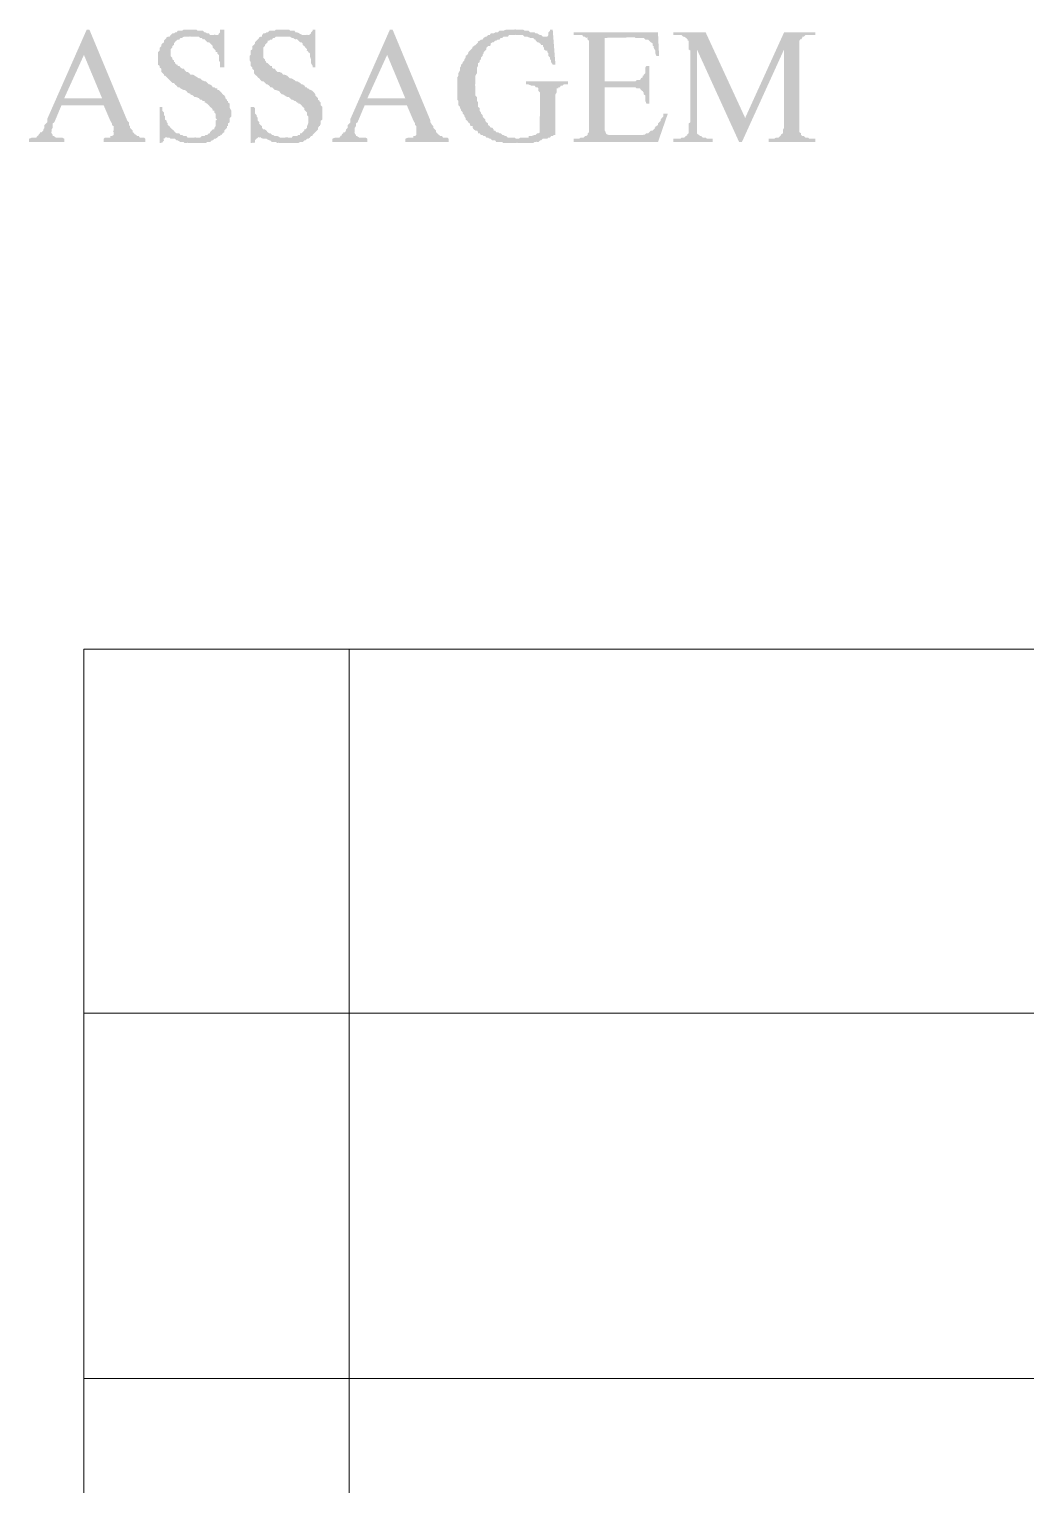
# Model space of a CAD drawing. Header units: millimetres. Extents: x 3240 to 3412, y 1366 to 1426.
# Drawn here: x 3284.822 to 3287.829, y 1371.219 to 1375.611 of the extents above; entities that cross this region are included whole.
import ezdxf

# ---------------------------------------------------------------- set-up
doc = ezdxf.new("R2010")
doc.units = ezdxf.units.MM

msp = doc.modelspace()

# ---------------------------------------------------------------- hatches: boundary and pattern name
at = {"true_color": 0x000007}
h = msp.add_hatch(color=7, dxfattribs=at)
h.paths.add_polyline_path([(3285.0471, 1375.3806), (3284.9198, 1375.3806), (3284.8983, 1375.3294), (3284.8933, 1375.3261), (3284.8933, 1375.3178), (3284.8933, 1375.3128), (3284.89, 1375.3079), (3284.89, 1375.3046), (3284.89, 1375.2996), (3284.8884, 1375.3012), (3284.89, 1375.2963), (3284.8933, 1375.2913), (3284.8933, 1375.288), (3284.8983, 1375.288), (3284.8966, 1375.288), (3284.9032, 1375.2831), (3284.9066, 1375.2831), (3284.9115, 1375.2831), (3284.9198, 1375.2831), (3284.9231, 1375.2831), (3284.9281, 1375.2797), (3284.9281, 1375.2698), (3284.8222, 1375.2698), (3284.8222, 1375.2797), (3284.8305, 1375.2831), (3284.8354, 1375.2831), (3284.8437, 1375.2831), (3284.847, 1375.288), (3284.852, 1375.2913), (3284.8503, 1375.293), (3284.8553, 1375.2963), (3284.8553, 1375.2996), (3284.8602, 1375.2996), (3284.8652, 1375.3046), (3284.8652, 1375.3079), (3284.8685, 1375.3128), (3284.8685, 1375.3211), (3284.8735, 1375.3261), (3284.8768, 1375.3294), (3284.8768, 1375.3376), (3284.8768, 1375.3393), (3284.9959, 1375.6089), (3285.0041, 1375.6089), (3285.1183, 1375.3343), (3285.1232, 1375.3294), (3285.1232, 1375.3211), (3285.1265, 1375.3178), (3285.1265, 1375.3128), (3285.1315, 1375.3079), (3285.1348, 1375.3046), (3285.1348, 1375.2996), (3285.1398, 1375.2963), (3285.1381, 1375.2963), (3285.1431, 1375.2913), (3285.1431, 1375.293), (3285.148, 1375.288), (3285.153, 1375.288), (3285.1563, 1375.2831), (3285.1613, 1375.2831), (3285.1646, 1375.2831), (3285.1695, 1375.2831), (3285.1728, 1375.2797), (3285.1728, 1375.2698), (3285.0471, 1375.2698), (3285.0471, 1375.2797), (3285.0504, 1375.2831), (3285.0554, 1375.2831), (3285.0637, 1375.2831), (3285.067, 1375.2831), (3285.067, 1375.288), (3285.0719, 1375.288), (3285.0769, 1375.2913), (3285.0769, 1375.2963), (3285.0769, 1375.2996), (3285.0753, 1375.3012), (3285.0769, 1375.3046), (3285.0769, 1375.3079), (3285.0769, 1375.3128), (3285.0769, 1375.3178), (3285.0719, 1375.3211), (3285.0719, 1375.3261), (3285.067, 1375.3343)])
h.paths.add_polyline_path([(3285.0422, 1375.4021), (3284.9876, 1375.5328), (3284.9281, 1375.4021)])
for points in [[(3285.411, 1375.6089), (3285.411, 1375.4948), (3285.3978, 1375.4948), (3285.3978, 1375.4997), (3285.3978, 1375.508), (3285.3978, 1375.5113), (3285.3945, 1375.5163), (3285.3945, 1375.5196), (3285.3945, 1375.5295), (3285.3945, 1375.5328), (3285.3895, 1375.5378), (3285.3895, 1375.5411), (3285.3845, 1375.5411), (3285.3845, 1375.546), (3285.3812, 1375.5493), (3285.3763, 1375.5543), (3285.3763, 1375.5593), (3285.373, 1375.5626), (3285.368, 1375.5675), (3285.3647, 1375.5708), (3285.3597, 1375.5708), (3285.3548, 1375.5758), (3285.3515, 1375.5791), (3285.3498, 1375.5808), (3285.3465, 1375.5791), (3285.3432, 1375.5841), (3285.3382, 1375.5841), (3285.3349, 1375.5874), (3285.33, 1375.5874), (3285.3266, 1375.5874), (3285.3167, 1375.5874), (3285.3134, 1375.5874), (3285.3085, 1375.5874), (3285.3085, 1375.589), (3285.3051, 1375.5874), (3285.2969, 1375.5874), (3285.2919, 1375.5874), (3285.2886, 1375.5874), (3285.2836, 1375.5841), (3285.2787, 1375.5841), (3285.2754, 1375.5791), (3285.2704, 1375.5791), (3285.2671, 1375.5758), (3285.2654, 1375.5758), (3285.2621, 1375.5708), (3285.2588, 1375.5675), (3285.2588, 1375.5626), (3285.2539, 1375.5593), (3285.2539, 1375.5543), (3285.2489, 1375.5493), (3285.2489, 1375.546), (3285.2489, 1375.5411), (3285.2489, 1375.5378), (3285.2489, 1375.5328), (3285.2489, 1375.5295), (3285.2539, 1375.5245), (3285.2539, 1375.5196), (3285.2588, 1375.5163), (3285.2588, 1375.5113), (3285.2621, 1375.5113), (3285.2621, 1375.508), (3285.2671, 1375.503), (3285.2704, 1375.503), (3285.2704, 1375.4997), (3285.2754, 1375.4997), (3285.2787, 1375.4948), (3285.2836, 1375.4914), (3285.2886, 1375.4914), (3285.2919, 1375.4865), (3285.2969, 1375.4815), (3285.3002, 1375.4815), (3285.3051, 1375.4782), (3285.3085, 1375.4733), (3285.3167, 1375.4733), (3285.3217, 1375.4699), (3285.33, 1375.465), (3285.3349, 1375.4617), (3285.3382, 1375.4617), (3285.3432, 1375.4567), (3285.3515, 1375.4534), (3285.3548, 1375.4534), (3285.3597, 1375.4484), (3285.3647, 1375.4435), (3285.368, 1375.4435), (3285.373, 1375.4402), (3285.3763, 1375.4352), (3285.3812, 1375.4352), (3285.3845, 1375.4319), (3285.3895, 1375.4319), (3285.3895, 1375.4269), (3285.3945, 1375.4269), (3285.3928, 1375.4286), (3285.3978, 1375.4236), (3285.4027, 1375.4187), (3285.406, 1375.4137), (3285.411, 1375.4104), (3285.4143, 1375.4054), (3285.4143, 1375.4021), (3285.4193, 1375.3972), (3285.4193, 1375.3939), (3285.4226, 1375.3939), (3285.4226, 1375.3889), (3285.4275, 1375.3856), (3285.4275, 1375.3806), (3285.4275, 1375.3757), (3285.4275, 1375.3724), (3285.4325, 1375.3641), (3285.4325, 1375.3591), (3285.4325, 1375.3558), (3285.4325, 1375.3509), (3285.4325, 1375.3476), (3285.4275, 1375.3426), (3285.4275, 1375.3376), (3285.4275, 1375.3343), (3285.4275, 1375.3294), (3285.4226, 1375.3261), (3285.4226, 1375.3178), (3285.4193, 1375.3178), (3285.4193, 1375.3128), (3285.4143, 1375.3079), (3285.411, 1375.3046), (3285.411, 1375.2996), (3285.406, 1375.2963), (3285.4027, 1375.2913), (3285.4011, 1375.293), (3285.3978, 1375.288), (3285.3945, 1375.288), (3285.3895, 1375.2831), (3285.3845, 1375.2797), (3285.3812, 1375.2797), (3285.3763, 1375.2748), (3285.373, 1375.2748), (3285.368, 1375.2698), (3285.3647, 1375.2698), (3285.3597, 1375.2698), (3285.3548, 1375.2665), (3285.3515, 1375.2665), (3285.3465, 1375.2665), (3285.3432, 1375.2665), (3285.3382, 1375.2665), (3285.33, 1375.2665), (3285.3266, 1375.2665), (3285.3217, 1375.2665), (3285.3167, 1375.2665), (3285.3134, 1375.2665), (3285.3051, 1375.2665), (3285.3002, 1375.2665), (3285.3002, 1375.2682), (3285.2969, 1375.2665), (3285.2919, 1375.2665), (3285.2886, 1375.2698), (3285.2836, 1375.2698), (3285.2787, 1375.2698), (3285.2704, 1375.2748), (3285.2671, 1375.2748), (3285.2621, 1375.2797), (3285.2539, 1375.2797), (3285.2489, 1375.2797), (3285.2456, 1375.2831), (3285.2406, 1375.2831), (3285.2373, 1375.2831), (3285.2357, 1375.2847), (3285.2324, 1375.2831), (3285.2291, 1375.2797), (3285.2274, 1375.2797), (3285.2291, 1375.2748), (3285.2241, 1375.2698), (3285.2241, 1375.2665), (3285.2224, 1375.2682), (3285.2158, 1375.2665), (3285.2158, 1375.3757), (3285.2241, 1375.3757), (3285.2241, 1375.3724), (3285.2241, 1375.3641), (3285.2291, 1375.3591), (3285.2291, 1375.3558), (3285.2291, 1375.3509), (3285.2324, 1375.3476), (3285.2324, 1375.3426), (3285.2324, 1375.3376), (3285.2373, 1375.3343), (3285.2373, 1375.3294), (3285.2406, 1375.3261), (3285.2406, 1375.3211), (3285.2456, 1375.3178), (3285.2489, 1375.3128), (3285.2539, 1375.3079), (3285.2522, 1375.3095), (3285.2588, 1375.3046), (3285.2621, 1375.2996), (3285.2671, 1375.2963), (3285.2704, 1375.2963), (3285.2754, 1375.2963), (3285.2787, 1375.2913), (3285.2836, 1375.2913), (3285.2886, 1375.288), (3285.2919, 1375.288), (3285.2969, 1375.288), (3285.3002, 1375.2831), (3285.3051, 1375.2831), (3285.3085, 1375.2831), (3285.3167, 1375.2831), (3285.3217, 1375.2831), (3285.32, 1375.2847), (3285.3266, 1375.2831), (3285.3349, 1375.2831), (3285.3382, 1375.2831), (3285.3432, 1375.288), (3285.3465, 1375.288), (3285.3515, 1375.288), (3285.3548, 1375.2913), (3285.3597, 1375.2913), (3285.3647, 1375.2963), (3285.368, 1375.2963), (3285.368, 1375.2996), (3285.373, 1375.3046), (3285.3763, 1375.3079), (3285.3812, 1375.3079), (3285.3812, 1375.3128), (3285.3845, 1375.3178), (3285.3845, 1375.3261), (3285.3845, 1375.3294), (3285.3845, 1375.3343), (3285.3895, 1375.3376), (3285.3845, 1375.3426), (3285.3845, 1375.3476), (3285.3845, 1375.3509), (3285.3845, 1375.3558), (3285.3812, 1375.3591), (3285.3812, 1375.3641), (3285.3763, 1375.3641), (3285.3763, 1375.3674), (3285.373, 1375.3724), (3285.368, 1375.3757), (3285.3647, 1375.3806), (3285.3597, 1375.3856), (3285.3581, 1375.3856), (3285.3548, 1375.3889), (3285.3515, 1375.3889), (3285.3515, 1375.3939), (3285.3465, 1375.3939), (3285.3432, 1375.3972), (3285.3382, 1375.3972), (3285.3349, 1375.4021), (3285.3266, 1375.4054), (3285.3217, 1375.4054), (3285.3167, 1375.4104), (3285.3085, 1375.4137), (3285.3085, 1375.4154), (3285.3002, 1375.4187), (3285.2969, 1375.4236), (3285.2919, 1375.4269), (3285.2886, 1375.4269), (3285.2787, 1375.4319), (3285.2754, 1375.4352), (3285.2704, 1375.4352), (3285.2671, 1375.4402), (3285.2621, 1375.4435), (3285.2621, 1375.4451), (3285.2588, 1375.4484), (3285.2539, 1375.4484), (3285.2489, 1375.4534), (3285.2456, 1375.4567), (3285.2406, 1375.4617), (3285.2373, 1375.465), (3285.2324, 1375.4699), (3285.2291, 1375.4699), (3285.2291, 1375.4733), (3285.2241, 1375.4782), (3285.2208, 1375.4815), (3285.2208, 1375.4865), (3285.2208, 1375.4914), (3285.2158, 1375.4948), (3285.2158, 1375.4997), (3285.2109, 1375.503), (3285.2109, 1375.508), (3285.2109, 1375.5113), (3285.2109, 1375.5163), (3285.2109, 1375.5196), (3285.2109, 1375.5295), (3285.2109, 1375.5328), (3285.2109, 1375.5378), (3285.2109, 1375.5411), (3285.2158, 1375.546), (3285.2158, 1375.5493), (3285.2158, 1375.5543), (3285.2208, 1375.5593), (3285.2208, 1375.5626), (3285.2241, 1375.5675), (3285.2291, 1375.5708), (3285.2291, 1375.5758), (3285.2324, 1375.5791), (3285.2373, 1375.5841), (3285.2357, 1375.5857), (3285.2406, 1375.5874), (3285.2456, 1375.5874), (3285.2489, 1375.5923), (3285.2539, 1375.5973), (3285.2588, 1375.5973), (3285.2621, 1375.6006), (3285.2671, 1375.6006), (3285.2704, 1375.6056), (3285.2754, 1375.6056), (3285.2787, 1375.6056), (3285.2836, 1375.6056), (3285.2886, 1375.6089), (3285.2969, 1375.6089), (3285.3002, 1375.6089), (3285.3051, 1375.6089), (3285.3085, 1375.6089), (3285.3134, 1375.6089), (3285.3167, 1375.6089), (3285.3217, 1375.6089), (3285.3266, 1375.6089), (3285.33, 1375.6056), (3285.3349, 1375.6056), (3285.3382, 1375.6056), (3285.3465, 1375.6056), (3285.3515, 1375.6006), (3285.3548, 1375.6006), (3285.3597, 1375.5973), (3285.3647, 1375.5973), (3285.368, 1375.5923), (3285.3763, 1375.5923), (3285.3812, 1375.5923), (3285.3796, 1375.594), (3285.3895, 1375.5923), (3285.3945, 1375.5923), (3285.3928, 1375.594), (3285.3945, 1375.5973), (3285.3978, 1375.6006), (3285.3978, 1375.6056), (3285.3978, 1375.6089)], [(3285.6855, 1375.6089), (3285.6855, 1375.4948), (3285.6773, 1375.4948), (3285.6773, 1375.4997), (3285.6723, 1375.508), (3285.6723, 1375.5113), (3285.6723, 1375.5163), (3285.6723, 1375.5196), (3285.669, 1375.5295), (3285.669, 1375.5328), (3285.669, 1375.5378), (3285.664, 1375.5411), (3285.664, 1375.5427), (3285.6607, 1375.546), (3285.6591, 1375.546), (3285.6607, 1375.5493), (3285.6558, 1375.5543), (3285.6525, 1375.5593), (3285.6475, 1375.5626), (3285.6475, 1375.5675), (3285.6442, 1375.5708), (3285.6392, 1375.5708), (3285.6343, 1375.5758), (3285.631, 1375.5791), (3285.6293, 1375.5808), (3285.626, 1375.5791), (3285.6177, 1375.5841), (3285.6144, 1375.5841), (3285.6095, 1375.5874), (3285.6062, 1375.5874), (3285.6012, 1375.5874), (3285.5962, 1375.5874), (3285.5929, 1375.5874), (3285.588, 1375.5874), (3285.5847, 1375.5874), (3285.5797, 1375.5874), (3285.5764, 1375.5874), (3285.5714, 1375.5874), (3285.5665, 1375.5874), (3285.5632, 1375.5841), (3285.5582, 1375.5841), (3285.5549, 1375.5791), (3285.5499, 1375.5791), (3285.5466, 1375.5758), (3285.5417, 1375.5758), (3285.5417, 1375.5708), (3285.5383, 1375.5675), (3285.5334, 1375.5626), (3285.5334, 1375.5593), (3285.5284, 1375.5543), (3285.5284, 1375.5493), (3285.5284, 1375.546), (3285.5284, 1375.5411), (3285.5284, 1375.5378), (3285.5284, 1375.5328), (3285.5284, 1375.5295), (3285.5284, 1375.5245), (3285.5334, 1375.5196), (3285.5334, 1375.5163), (3285.5383, 1375.5113), (3285.5367, 1375.5129), (3285.5383, 1375.508), (3285.5417, 1375.508), (3285.5466, 1375.503), (3285.545, 1375.5047), (3285.5499, 1375.4997), (3285.5549, 1375.4997), (3285.5549, 1375.4948), (3285.5582, 1375.4914), (3285.5632, 1375.4914), (3285.5665, 1375.4865), (3285.5714, 1375.4815), (3285.5764, 1375.4815), (3285.5847, 1375.4782), (3285.588, 1375.4733), (3285.5929, 1375.4733), (3285.6012, 1375.4699), (3285.6062, 1375.465), (3285.6095, 1375.4617), (3285.6144, 1375.4617), (3285.6227, 1375.4567), (3285.626, 1375.4534), (3285.631, 1375.4534), (3285.6392, 1375.4484), (3285.6442, 1375.4435), (3285.6475, 1375.4435), (3285.6525, 1375.4402), (3285.6558, 1375.4352), (3285.6607, 1375.4352), (3285.6607, 1375.4319), (3285.664, 1375.4319), (3285.669, 1375.4269), (3285.6673, 1375.4286), (3285.6723, 1375.4269), (3285.6773, 1375.4236), (3285.6822, 1375.4187), (3285.6855, 1375.4137), (3285.6855, 1375.4104), (3285.6905, 1375.4054), (3285.6938, 1375.4021), (3285.6938, 1375.3972), (3285.6988, 1375.3939), (3285.6971, 1375.3939), (3285.7021, 1375.3889), (3285.7021, 1375.3856), (3285.7021, 1375.3806), (3285.707, 1375.3757), (3285.707, 1375.3724), (3285.707, 1375.3641), (3285.707, 1375.3591), (3285.707, 1375.3558), (3285.707, 1375.3509), (3285.707, 1375.3476), (3285.707, 1375.3426), (3285.707, 1375.3376), (3285.7021, 1375.3343), (3285.7021, 1375.3294), (3285.7021, 1375.3261), (3285.6988, 1375.3178), (3285.6971, 1375.3178), (3285.6938, 1375.3128), (3285.6938, 1375.3079), (3285.6905, 1375.3046), (3285.6855, 1375.2996), (3285.6822, 1375.2963), (3285.6773, 1375.2913), (3285.6756, 1375.293), (3285.6773, 1375.288), (3285.6723, 1375.288), (3285.669, 1375.2831), (3285.664, 1375.2797), (3285.6607, 1375.2797), (3285.6558, 1375.2748), (3285.6525, 1375.2748), (3285.6475, 1375.2698), (3285.6442, 1375.2698), (3285.6392, 1375.2698), (3285.6343, 1375.2665), (3285.631, 1375.2665), (3285.6227, 1375.2665), (3285.6177, 1375.2665), (3285.6144, 1375.2665), (3285.6095, 1375.2665), (3285.6062, 1375.2665), (3285.5962, 1375.2665), (3285.5929, 1375.2665), (3285.588, 1375.2665), (3285.5847, 1375.2665), (3285.5797, 1375.2665), (3285.5764, 1375.2665), (3285.5747, 1375.2682), (3285.5714, 1375.2665), (3285.5665, 1375.2698), (3285.5632, 1375.2698), (3285.5549, 1375.2698), (3285.5499, 1375.2748), (3285.5466, 1375.2748), (3285.5383, 1375.2797), (3285.5334, 1375.2797), (3285.5284, 1375.2797), (3285.5202, 1375.2831), (3285.5202, 1375.2847), (3285.5168, 1375.2831), (3285.5152, 1375.2847), (3285.5119, 1375.2831), (3285.5086, 1375.2797), (3285.5069, 1375.2797), (3285.5036, 1375.2748), (3285.5036, 1375.2698), (3285.5003, 1375.2665), (3285.4986, 1375.2682), (3285.4904, 1375.2665), (3285.4904, 1375.3757), (3285.5003, 1375.3757), (3285.5036, 1375.3724), (3285.5036, 1375.3641), (3285.5036, 1375.3591), (3285.5036, 1375.3558), (3285.5086, 1375.3509), (3285.5086, 1375.3476), (3285.5119, 1375.3426), (3285.5119, 1375.3376), (3285.5119, 1375.3343), (3285.5168, 1375.3294), (3285.5168, 1375.3261), (3285.5152, 1375.3261), (3285.5202, 1375.3211), (3285.5251, 1375.3178), (3285.5251, 1375.3128), (3285.5284, 1375.3079), (3285.5334, 1375.3079), (3285.5383, 1375.3046), (3285.5417, 1375.2996), (3285.5466, 1375.2963), (3285.5499, 1375.2963), (3285.5549, 1375.2913), (3285.5582, 1375.2913), (3285.5632, 1375.288), (3285.5665, 1375.288), (3285.5714, 1375.288), (3285.5797, 1375.2831), (3285.5847, 1375.2831), (3285.588, 1375.2831), (3285.5929, 1375.2831), (3285.5962, 1375.2831), (3285.5962, 1375.2847), (3285.6062, 1375.2831), (3285.6095, 1375.2831), (3285.6144, 1375.2831), (3285.6177, 1375.288), (3285.626, 1375.288), (3285.631, 1375.288), (3285.6343, 1375.2913), (3285.6392, 1375.2913), (3285.6392, 1375.2963), (3285.6442, 1375.2963), (3285.6475, 1375.2996), (3285.6525, 1375.3046), (3285.6525, 1375.3079), (3285.6558, 1375.3079), (3285.6607, 1375.3128), (3285.6607, 1375.3178), (3285.664, 1375.3261), (3285.664, 1375.3294), (3285.664, 1375.3343), (3285.664, 1375.3376), (3285.664, 1375.3426), (3285.664, 1375.3476), (3285.6607, 1375.3509), (3285.6607, 1375.3558), (3285.6607, 1375.3591), (3285.6558, 1375.3641), (3285.6525, 1375.3674), (3285.6525, 1375.3724), (3285.6475, 1375.3757), (3285.6442, 1375.3806), (3285.6392, 1375.3856), (3285.6343, 1375.3856), (3285.6343, 1375.3889), (3285.631, 1375.3889), (3285.626, 1375.3939), (3285.6227, 1375.3939), (3285.6177, 1375.3972), (3285.6144, 1375.3972), (3285.6095, 1375.4021), (3285.6062, 1375.4054), (3285.6012, 1375.4054), (3285.5929, 1375.4104), (3285.588, 1375.4137), (3285.5847, 1375.4137), (3285.5797, 1375.4187), (3285.5764, 1375.4236), (3285.5665, 1375.4269), (3285.5632, 1375.4269), (3285.5582, 1375.4319), (3285.5549, 1375.4352), (3285.5499, 1375.4352), (3285.5466, 1375.4402), (3285.5417, 1375.4435), (3285.5383, 1375.4435), (3285.5334, 1375.4484), (3285.5317, 1375.4501), (3285.5284, 1375.4534), (3285.5251, 1375.4534), (3285.5235, 1375.4534), (3285.5202, 1375.4567), (3285.5168, 1375.4617), (3285.5119, 1375.465), (3285.5086, 1375.4699), (3285.5069, 1375.4699), (3285.5036, 1375.4733), (3285.5003, 1375.4782), (3285.5003, 1375.4815), (3285.5003, 1375.4865), (3285.4953, 1375.4914), (3285.4953, 1375.4948), (3285.4904, 1375.4997), (3285.4904, 1375.503), (3285.4904, 1375.508), (3285.4904, 1375.5113), (3285.4871, 1375.5163), (3285.4871, 1375.5196), (3285.4871, 1375.5295), (3285.4904, 1375.5328), (3285.4904, 1375.5378), (3285.4904, 1375.5411), (3285.4904, 1375.546), (3285.4953, 1375.5493), (3285.4953, 1375.5543), (3285.4953, 1375.5593), (3285.5003, 1375.5626), (3285.5036, 1375.5675), (3285.5036, 1375.5708), (3285.5086, 1375.5758), (3285.5119, 1375.5791), (3285.5168, 1375.5841), (3285.5152, 1375.5857), (3285.5202, 1375.5874), (3285.5251, 1375.5874), (3285.5251, 1375.5923), (3285.5284, 1375.5973), (3285.5334, 1375.5973), (3285.5383, 1375.6006), (3285.5417, 1375.6006), (3285.5466, 1375.6056), (3285.5499, 1375.6056), (3285.5582, 1375.6056), (3285.5632, 1375.6056), (3285.5665, 1375.6089), (3285.5714, 1375.6089), (3285.5764, 1375.6089), (3285.5797, 1375.6089), (3285.5847, 1375.6089), (3285.588, 1375.6089), (3285.5929, 1375.6089), (3285.5962, 1375.6089), (3285.6062, 1375.6089), (3285.6095, 1375.6056), (3285.6144, 1375.6056), (3285.6177, 1375.6056), (3285.6227, 1375.6056), (3285.626, 1375.6006), (3285.631, 1375.6006), (3285.6392, 1375.5973), (3285.6376, 1375.5973), (3285.6475, 1375.5923), (3285.6525, 1375.5923), (3285.6558, 1375.5923), (3285.6607, 1375.5923), (3285.6591, 1375.594), (3285.664, 1375.5923), (3285.669, 1375.5923), (3285.6673, 1375.594), (3285.6723, 1375.5973), (3285.6723, 1375.6006), (3285.6773, 1375.6056), (3285.6773, 1375.6089)], [(3286.4017, 1375.6089), (3286.4099, 1375.503), (3286.4017, 1375.503), (3286.3967, 1375.5113), (3286.3967, 1375.5163), (3286.3934, 1375.5196), (3286.3934, 1375.5245), (3286.3884, 1375.5295), (3286.3884, 1375.5378), (3286.3851, 1375.5411), (3286.3851, 1375.546), (3286.3802, 1375.546), (3286.3752, 1375.5493), (3286.3752, 1375.5543), (3286.3719, 1375.5593), (3286.3719, 1375.5626), (3286.3669, 1375.5626), (3286.3636, 1375.5675), (3286.3587, 1375.5708), (3286.3554, 1375.5708), (3286.3504, 1375.5758), (3286.3504, 1375.5791), (3286.3471, 1375.5791), (3286.3421, 1375.5841), (3286.3372, 1375.5841), (3286.3339, 1375.5841), (3286.3256, 1375.5874), (3286.3206, 1375.5874), (3286.3173, 1375.5874), (3286.3124, 1375.5923), (3286.3074, 1375.5923), (3286.3041, 1375.5923), (3286.2958, 1375.5923), (3286.2909, 1375.5923), (3286.2909, 1375.594), (3286.2876, 1375.5923), (3286.2826, 1375.5923), (3286.2743, 1375.5923), (3286.2694, 1375.5923), (3286.2661, 1375.5874), (3286.2611, 1375.5874), (3286.2578, 1375.5874), (3286.2528, 1375.5874), (3286.2495, 1375.5841), (3286.2446, 1375.5841), (3286.2412, 1375.5791), (3286.2363, 1375.5791), (3286.2313, 1375.5758), (3286.228, 1375.5758), (3286.2231, 1375.5708), (3286.2197, 1375.5708), (3286.2148, 1375.5675), (3286.2148, 1375.5626), (3286.2115, 1375.5593), (3286.2065, 1375.5593), (3286.2016, 1375.5543), (3286.2016, 1375.5493), (3286.1982, 1375.546), (3286.1933, 1375.5411), (3286.1933, 1375.5378), (3286.19, 1375.5328), (3286.19, 1375.5295), (3286.185, 1375.5245), (3286.185, 1375.5196), (3286.1817, 1375.5163), (3286.1817, 1375.5113), (3286.1767, 1375.508), (3286.1767, 1375.503), (3286.1767, 1375.4997), (3286.1734, 1375.4948), (3286.1734, 1375.4914), (3286.1734, 1375.4865), (3286.1734, 1375.4815), (3286.1734, 1375.4782), (3286.1685, 1375.4699), (3286.1685, 1375.465), (3286.1685, 1375.4617), (3286.1685, 1375.4567), (3286.1685, 1375.4484), (3286.1685, 1375.4435), (3286.1668, 1375.4451), (3286.1685, 1375.4352), (3286.1685, 1375.4319), (3286.1685, 1375.4269), (3286.1685, 1375.4236), (3286.1685, 1375.4137), (3286.1685, 1375.4104), (3286.1734, 1375.4054), (3286.1734, 1375.4021), (3286.1734, 1375.3972), (3286.1734, 1375.3939), (3286.1767, 1375.3889), (3286.1767, 1375.3856), (3286.1767, 1375.3757), (3286.1817, 1375.3724), (3286.1817, 1375.3674), (3286.1817, 1375.3641), (3286.185, 1375.3591), (3286.185, 1375.3558), (3286.19, 1375.3509), (3286.19, 1375.3476), (3286.1933, 1375.3426), (3286.1982, 1375.3376), (3286.1982, 1375.3343), (3286.2016, 1375.3294), (3286.2065, 1375.3261), (3286.2065, 1375.3211), (3286.2115, 1375.3178), (3286.2148, 1375.3128), (3286.2197, 1375.3128), (3286.2231, 1375.3079), (3286.2231, 1375.3046), (3286.228, 1375.3046), (3286.2313, 1375.2996), (3286.2363, 1375.2996), (3286.2412, 1375.2963), (3286.2446, 1375.2963), (3286.2495, 1375.2913), (3286.2528, 1375.2913), (3286.2578, 1375.288), (3286.2611, 1375.288), (3286.2661, 1375.2831), (3286.2694, 1375.2831), (3286.2743, 1375.2831), (3286.2793, 1375.2831), (3286.2876, 1375.2831), (3286.2909, 1375.2797), (3286.2958, 1375.2797), (3286.2942, 1375.2797), (3286.2991, 1375.2797), (3286.3041, 1375.2831), (3286.3074, 1375.2831), (3286.3173, 1375.2831), (3286.3206, 1375.2831), (3286.3256, 1375.2831), (3286.3289, 1375.2831), (3286.3289, 1375.288), (3286.3339, 1375.288), (3286.3372, 1375.288), (3286.3471, 1375.2913), (3286.3504, 1375.2913), (3286.3554, 1375.2963), (3286.3587, 1375.2963), (3286.3636, 1375.2996), (3286.362, 1375.3012), (3286.3636, 1375.3939), (3286.3636, 1375.4021), (3286.3636, 1375.4054), (3286.3636, 1375.4137), (3286.3636, 1375.4187), (3286.3587, 1375.4236), (3286.3587, 1375.4269), (3286.3587, 1375.4286), (3286.3587, 1375.4319), (3286.3554, 1375.4352), (3286.3504, 1375.4352), (3286.3471, 1375.4402), (3286.3454, 1375.4402), (3286.3421, 1375.4402), (3286.3372, 1375.4402), (3286.3289, 1375.4435), (3286.3256, 1375.4435), (3286.3206, 1375.4435), (3286.3206, 1375.4534), (3286.448, 1375.4534), (3286.448, 1375.4435), (3286.4397, 1375.4435), (3286.4348, 1375.4435), (3286.4314, 1375.4402), (3286.4265, 1375.4402), (3286.4232, 1375.4352), (3286.4182, 1375.4352), (3286.4182, 1375.4319), (3286.4133, 1375.4319), (3286.4133, 1375.4269), (3286.4133, 1375.4236), (3286.4133, 1375.4187), (3286.4099, 1375.4137), (3286.4099, 1375.4104), (3286.4099, 1375.4021), (3286.4099, 1375.3972), (3286.4099, 1375.3939), (3286.4099, 1375.2913), (3286.405, 1375.2913), (3286.4017, 1375.288), (3286.3967, 1375.288), (3286.3934, 1375.2831), (3286.3884, 1375.2831), (3286.3851, 1375.2797), (3286.3802, 1375.2797), (3286.3719, 1375.2797), (3286.3669, 1375.2748), (3286.3636, 1375.2748), (3286.3587, 1375.2698), (3286.3554, 1375.2698), (3286.3537, 1375.2715), (3286.3504, 1375.2698), (3286.3471, 1375.2698), (3286.3421, 1375.2665), (3286.3372, 1375.2665), (3286.3339, 1375.2665), (3286.3289, 1375.2665), (3286.3206, 1375.2665), (3286.3173, 1375.2665), (3286.3124, 1375.2665), (3286.3074, 1375.2665), (3286.3041, 1375.2665), (3286.2958, 1375.2665), (3286.2942, 1375.2682), (3286.2909, 1375.2665), (3286.2826, 1375.2665), (3286.2793, 1375.2665), (3286.2743, 1375.2665), (3286.2661, 1375.2665), (3286.2611, 1375.2665), (3286.2578, 1375.2665), (3286.2528, 1375.2665), (3286.2495, 1375.2698), (3286.2412, 1375.2698), (3286.2363, 1375.2698), (3286.2313, 1375.2698), (3286.228, 1375.2748), (3286.2231, 1375.2748), (3286.2197, 1375.2748), (3286.2148, 1375.2797), (3286.2115, 1375.2797), (3286.2065, 1375.2831), (3286.2016, 1375.2831), (3286.1982, 1375.288), (3286.1933, 1375.288), (3286.19, 1375.2913), (3286.185, 1375.2913), (3286.1817, 1375.2963), (3286.1767, 1375.2963), (3286.1767, 1375.2996), (3286.1734, 1375.3046), (3286.1685, 1375.3046), (3286.1635, 1375.3079), (3286.1602, 1375.3128), (3286.1602, 1375.3178), (3286.1552, 1375.3178), (3286.1519, 1375.3211), (3286.1519, 1375.3261), (3286.1503, 1375.3261), (3286.147, 1375.3294), (3286.1437, 1375.3343), (3286.1387, 1375.3376), (3286.1387, 1375.3426), (3286.1354, 1375.3476), (3286.1354, 1375.3509), (3286.1304, 1375.3558), (3286.1304, 1375.3591), (3286.1255, 1375.3641), (3286.1255, 1375.3674), (3286.1222, 1375.3724), (3286.1222, 1375.3757), (3286.1172, 1375.3806), (3286.1172, 1375.3856), (3286.1172, 1375.3889), (3286.1172, 1375.3939), (3286.1139, 1375.3972), (3286.1139, 1375.4054), (3286.1139, 1375.4104), (3286.1139, 1375.4137), (3286.1139, 1375.4187), (3286.1139, 1375.4236), (3286.1139, 1375.4269), (3286.1139, 1375.4319), (3286.1139, 1375.4352), (3286.1139, 1375.4402), (3286.1139, 1375.4484), (3286.1139, 1375.4534), (3286.1139, 1375.4567), (3286.1139, 1375.4617), (3286.1139, 1375.465), (3286.1172, 1375.4699), (3286.1172, 1375.4733), (3286.1172, 1375.4782), (3286.1222, 1375.4865), (3286.1222, 1375.4914), (3286.1222, 1375.4948), (3286.1255, 1375.4997), (3286.1255, 1375.503), (3286.1304, 1375.508), (3286.1304, 1375.5113), (3286.1354, 1375.5163), (3286.1354, 1375.5196), (3286.1387, 1375.5245), (3286.1387, 1375.5295), (3286.1437, 1375.5328), (3286.147, 1375.5378), (3286.147, 1375.5411), (3286.1519, 1375.546), (3286.1552, 1375.5493), (3286.1602, 1375.5543), (3286.1586, 1375.5559), (3286.1635, 1375.5593), (3286.1685, 1375.5626), (3286.1734, 1375.5675), (3286.1767, 1375.5708), (3286.1751, 1375.5725), (3286.1817, 1375.5758), (3286.185, 1375.5791), (3286.19, 1375.5791), (3286.1933, 1375.5841), (3286.1982, 1375.5874), (3286.2016, 1375.5874), (3286.2065, 1375.5923), (3286.2115, 1375.5923), (3286.2148, 1375.5973), (3286.2197, 1375.5973), (3286.2231, 1375.5973), (3286.228, 1375.6006), (3286.2313, 1375.6006), (3286.2363, 1375.6006), (3286.2412, 1375.6056), (3286.2446, 1375.6056), (3286.2495, 1375.6056), (3286.2528, 1375.6056), (3286.2611, 1375.6089), (3286.2661, 1375.6089), (3286.2694, 1375.6089), (3286.2743, 1375.6089), (3286.2793, 1375.6089), (3286.2876, 1375.6089), (3286.2859, 1375.6105), (3286.2909, 1375.6089), (3286.2958, 1375.6089), (3286.3041, 1375.6089), (3286.3074, 1375.6089), (3286.3124, 1375.6089), (3286.3173, 1375.6056), (3286.3206, 1375.6056), (3286.3256, 1375.6056), (3286.3239, 1375.6056), (3286.3289, 1375.6056), (3286.3339, 1375.6006), (3286.3421, 1375.6006), (3286.3471, 1375.6006), (3286.3504, 1375.5973), (3286.3554, 1375.5973), (3286.3636, 1375.5923), (3286.3669, 1375.5923), (3286.3719, 1375.5874), (3286.3752, 1375.5874), (3286.3802, 1375.5874), (3286.3851, 1375.5874), (3286.3884, 1375.5923), (3286.3884, 1375.5973), (3286.3884, 1375.6006), (3286.3934, 1375.6056), (3286.3934, 1375.6089)], [(3286.5588, 1375.5841), (3286.5588, 1375.4534), (3286.6299, 1375.4534), (3286.6382, 1375.4534), (3286.6431, 1375.4534), (3286.6514, 1375.4534), (3286.6547, 1375.4567), (3286.6597, 1375.4567), (3286.6646, 1375.4567), (3286.668, 1375.4617), (3286.6663, 1375.4617), (3286.6729, 1375.465), (3286.6729, 1375.4699), (3286.6762, 1375.4699), (3286.6762, 1375.4733), (3286.6812, 1375.4782), (3286.6812, 1375.4865), (3286.6812, 1375.4914), (3286.6812, 1375.4948), (3286.6845, 1375.4997), (3286.6928, 1375.4997), (3286.6928, 1375.3856), (3286.6845, 1375.3856), (3286.6812, 1375.3939), (3286.6812, 1375.4021), (3286.6812, 1375.4054), (3286.6812, 1375.4104), (3286.6762, 1375.4137), (3286.6762, 1375.4154), (3286.6762, 1375.4187), (3286.6729, 1375.4236), (3286.6713, 1375.4236), (3286.668, 1375.4269), (3286.6646, 1375.4319), (3286.663, 1375.4319), (3286.6597, 1375.4319), (3286.6547, 1375.4319), (3286.6514, 1375.4352), (3286.6465, 1375.4352), (3286.6382, 1375.4352), (3286.6349, 1375.4352), (3286.6299, 1375.4352), (3286.5588, 1375.4352), (3286.5588, 1375.3261), (3286.5588, 1375.3211), (3286.5588, 1375.3128), (3286.5588, 1375.3079), (3286.5588, 1375.3046), (3286.5621, 1375.2996), (3286.5605, 1375.3012), (3286.5621, 1375.2963), (3286.5671, 1375.2913), (3286.5654, 1375.293), (3286.5704, 1375.2913), (3286.5753, 1375.2913), (3286.5786, 1375.2913), (3286.5869, 1375.2913), (3286.6431, 1375.2913), (3286.6465, 1375.2913), (3286.6547, 1375.2913), (3286.6597, 1375.2913), (3286.6646, 1375.2913), (3286.6729, 1375.2913), (3286.6762, 1375.2913), (3286.6762, 1375.293), (3286.6812, 1375.2913), (3286.6795, 1375.293), (3286.6845, 1375.2963), (3286.6895, 1375.2963), (3286.6928, 1375.2996), (3286.6977, 1375.3046), (3286.7027, 1375.3046), (3286.706, 1375.3079), (3286.711, 1375.3128), (3286.7093, 1375.3145), (3286.7143, 1375.3178), (3286.7192, 1375.3211), (3286.7192, 1375.3261), (3286.7225, 1375.3294), (3286.7275, 1375.3343), (3286.7275, 1375.3376), (3286.7308, 1375.3426), (3286.7358, 1375.3476), (3286.7358, 1375.3558), (3286.7407, 1375.3558), (3286.749, 1375.3558), (3286.7192, 1375.2698), (3286.4645, 1375.2698), (3286.4645, 1375.2797), (3286.4778, 1375.2797), (3286.4811, 1375.2797), (3286.486, 1375.2831), (3286.491, 1375.2831), (3286.4943, 1375.2831), (3286.4993, 1375.288), (3286.5026, 1375.288), (3286.5075, 1375.2913), (3286.5075, 1375.2963), (3286.5108, 1375.2996), (3286.5108, 1375.3012), (3286.5108, 1375.3046), (3286.5108, 1375.3079), (3286.5108, 1375.3128), (3286.5108, 1375.3211), (3286.5108, 1375.3261), (3286.5108, 1375.3294), (3286.5108, 1375.546), (3286.5108, 1375.5493), (3286.5108, 1375.5593), (3286.5108, 1375.5626), (3286.5108, 1375.5708), (3286.5108, 1375.5758), (3286.5075, 1375.5791), (3286.5059, 1375.5808), (3286.5075, 1375.5841), (3286.5059, 1375.5857), (3286.5026, 1375.5841), (3286.4993, 1375.5874), (3286.4943, 1375.5874), (3286.491, 1375.5923), (3286.486, 1375.5923), (3286.4811, 1375.5923), (3286.4778, 1375.5923), (3286.4645, 1375.5923), (3286.4645, 1375.6006), (3286.7192, 1375.6006), (3286.7225, 1375.5295), (3286.7143, 1375.5295), (3286.711, 1375.5378), (3286.711, 1375.5411), (3286.711, 1375.546), (3286.706, 1375.5543), (3286.706, 1375.5593), (3286.7043, 1375.5593), (3286.7027, 1375.5626), (3286.7027, 1375.5675), (3286.6977, 1375.5708), (3286.6961, 1375.5725), (3286.6928, 1375.5758), (3286.6895, 1375.5791), (3286.6845, 1375.5791), (3286.6812, 1375.5791), (3286.6762, 1375.5841), (3286.6729, 1375.5841), (3286.668, 1375.5841), (3286.6646, 1375.5841), (3286.6547, 1375.5841), (3286.6514, 1375.5841), (3286.6498, 1375.5857)], [(3286.964, 1375.2698), (3286.8367, 1375.5493), (3286.8367, 1375.3294), (3286.8367, 1375.3211), (3286.8367, 1375.3178), (3286.8367, 1375.3079), (3286.8367, 1375.3046), (3286.8367, 1375.2996), (3286.8367, 1375.2963), (3286.8416, 1375.2913), (3286.84, 1375.293), (3286.8466, 1375.288), (3286.8499, 1375.288), (3286.8548, 1375.2831), (3286.8582, 1375.2831), (3286.8631, 1375.2831), (3286.8664, 1375.2797), (3286.8714, 1375.2797), (3286.8846, 1375.2797), (3286.8846, 1375.2698), (3286.7655, 1375.2698), (3286.7655, 1375.2797), (3286.7788, 1375.2797), (3286.787, 1375.2797), (3286.7903, 1375.2831), (3286.7953, 1375.2831), (3286.7986, 1375.2831), (3286.8036, 1375.288), (3286.8085, 1375.2913), (3286.8069, 1375.293), (3286.8118, 1375.2963), (3286.8118, 1375.2996), (3286.8118, 1375.3046), (3286.8118, 1375.3079), (3286.8118, 1375.3128), (3286.8118, 1375.3178), (3286.8118, 1375.3261), (3286.8168, 1375.3294), (3286.8168, 1375.546), (3286.8118, 1375.5493), (3286.8118, 1375.5593), (3286.8118, 1375.5626), (3286.8118, 1375.5675), (3286.8118, 1375.5708), (3286.8118, 1375.5758), (3286.8085, 1375.5758), (3286.8085, 1375.5791), (3286.8036, 1375.5841), (3286.7986, 1375.5874), (3286.7953, 1375.5874), (3286.7937, 1375.589), (3286.7903, 1375.5923), (3286.787, 1375.5923), (3286.7788, 1375.5923), (3286.7738, 1375.5923), (3286.7705, 1375.5923), (3286.7655, 1375.5923), (3286.7655, 1375.6006), (3286.8631, 1375.6006), (3286.9822, 1375.3426), (3287.0996, 1375.6006), (3287.1939, 1375.6006), (3287.1939, 1375.5923), (3287.1807, 1375.5923), (3287.1757, 1375.5923), (3287.1674, 1375.5923), (3287.1641, 1375.5923), (3287.1592, 1375.5874), (3287.1542, 1375.5874), (3287.1542, 1375.5841), (3287.1509, 1375.5791), (3287.1492, 1375.5808), (3287.1459, 1375.5758), (3287.1459, 1375.5708), (3287.1459, 1375.5675), (3287.1459, 1375.5593), (3287.1459, 1375.5543), (3287.1459, 1375.546), (3287.1459, 1375.3294), (3287.1459, 1375.3211), (3287.1459, 1375.3178), (3287.1459, 1375.3079), (3287.1459, 1375.3046), (3287.1459, 1375.2996), (3287.1509, 1375.2963), (3287.1509, 1375.2913), (3287.1492, 1375.293), (3287.1542, 1375.288), (3287.1592, 1375.288), (3287.1641, 1375.2831), (3287.1674, 1375.2831), (3287.1724, 1375.2831), (3287.1757, 1375.2797), (3287.1807, 1375.2797), (3287.1939, 1375.2797), (3287.1939, 1375.2698), (3287.0533, 1375.2698), (3287.0533, 1375.2797), (3287.0616, 1375.2797), (3287.0699, 1375.2797), (3287.0748, 1375.2831), (3287.0781, 1375.2831), (3287.0831, 1375.2831), (3287.088, 1375.288), (3287.0914, 1375.2913), (3287.0897, 1375.293), (3287.0963, 1375.2963), (3287.0963, 1375.2996), (3287.0963, 1375.3046), (3287.0963, 1375.3079), (3287.0996, 1375.3128), (3287.0996, 1375.3178), (3287.0996, 1375.3261), (3287.0996, 1375.3294), (3287.0996, 1375.5493), (3286.9723, 1375.2698)]]:
    msp.add_hatch(color=7, dxfattribs=at).paths.add_polyline_path(points)
h = msp.add_hatch(color=7, dxfattribs=at)
h.paths.add_polyline_path([(3285.9617, 1375.3806), (3285.8344, 1375.3806), (3285.8129, 1375.3294), (3285.8079, 1375.3261), (3285.8079, 1375.3178), (3285.8046, 1375.3128), (3285.8046, 1375.3079), (3285.8046, 1375.3046), (3285.8046, 1375.2996), (3285.803, 1375.3012), (3285.8046, 1375.2963), (3285.8079, 1375.2913), (3285.8079, 1375.288), (3285.8129, 1375.288), (3285.8112, 1375.288), (3285.8179, 1375.2831), (3285.8212, 1375.2831), (3285.8261, 1375.2831), (3285.8344, 1375.2831), (3285.8377, 1375.2831), (3285.8427, 1375.2797), (3285.8427, 1375.2698), (3285.7368, 1375.2698), (3285.7368, 1375.2797), (3285.7451, 1375.2831), (3285.75, 1375.2831), (3285.7583, 1375.2831), (3285.7616, 1375.288), (3285.7666, 1375.2913), (3285.7649, 1375.293), (3285.7699, 1375.2963), (3285.7699, 1375.2996), (3285.7749, 1375.2996), (3285.7782, 1375.3046), (3285.7782, 1375.3079), (3285.7831, 1375.3128), (3285.7831, 1375.3211), (3285.7881, 1375.3261), (3285.7914, 1375.3294), (3285.7914, 1375.3376), (3285.7914, 1375.3393), (3285.9105, 1375.6089), (3285.9187, 1375.6089), (3286.0329, 1375.3343), (3286.0329, 1375.3294), (3286.0378, 1375.3211), (3286.0411, 1375.3178), (3286.0411, 1375.3128), (3286.0461, 1375.3079), (3286.0494, 1375.3046), (3286.0494, 1375.2996), (3286.0544, 1375.2963), (3286.0527, 1375.2963), (3286.0577, 1375.2913), (3286.0577, 1375.293), (3286.0626, 1375.288), (3286.0676, 1375.288), (3286.0709, 1375.2831), (3286.0759, 1375.2831), (3286.0792, 1375.2831), (3286.0841, 1375.2831), (3286.0874, 1375.2797), (3286.0874, 1375.2698), (3285.9568, 1375.2698), (3285.9568, 1375.2797), (3285.965, 1375.2831), (3285.97, 1375.2831), (3285.9783, 1375.2831), (3285.9816, 1375.2831), (3285.9816, 1375.288), (3285.9865, 1375.288), (3285.9899, 1375.2913), (3285.9899, 1375.2963), (3285.9899, 1375.2996), (3285.9899, 1375.3012), (3285.9899, 1375.3046), (3285.9899, 1375.3079), (3285.9899, 1375.3128), (3285.9899, 1375.3178), (3285.9865, 1375.3211), (3285.9865, 1375.3261), (3285.9816, 1375.3343)])
h.paths.add_polyline_path([(3285.9568, 1375.4021), (3285.9022, 1375.5328), (3285.8427, 1375.4021)])

# ---------------------------------------------------------------- linework, layer by layer
at = {"color": 7, "linetype": 'Continuous', "lineweight": 13, "true_color": 0x000007}
for points in [[(3284.9876, 1373.74), (3303.9909, 1373.74), (3303.9909, 1373.74)], [(3284.9876, 1367.7429), (3284.9876, 1373.74), (3284.9876, 1373.74)], [(3285.7881, 1367.7429), (3285.7881, 1373.74), (3285.7881, 1373.74)], [(3284.9876, 1372.6418), (3303.9909, 1372.6418), (3303.9909, 1372.6418)]]:
    msp.add_lwpolyline(points, dxfattribs=at)
at = {"color": 7, "linetype": 'Continuous', "lineweight": 5, "true_color": 0x000007}
for points in [[(3284.9876, 1372.6418), (3303.9909, 1372.6418), (3303.9909, 1372.6418)], [(3284.9876, 1371.5403), (3303.9909, 1371.5403), (3303.9909, 1371.5403)]]:
    msp.add_lwpolyline(points, dxfattribs=at)

doc.saveas('drawing.dxf')
